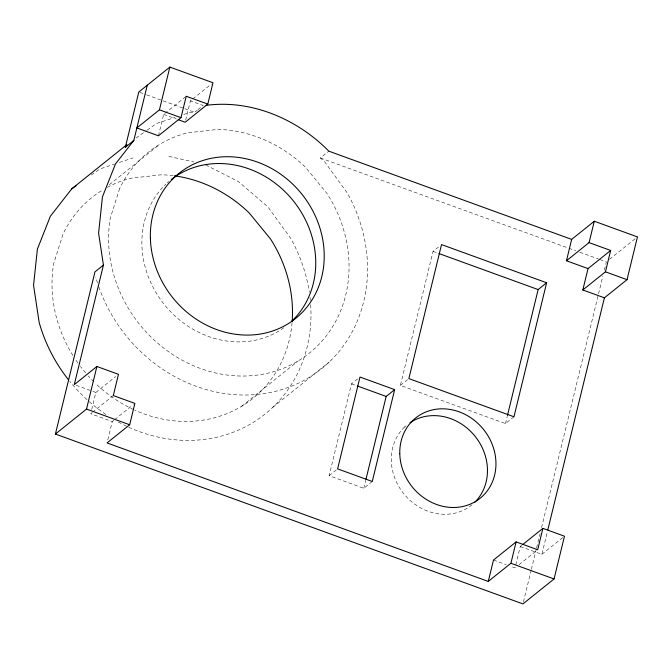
<?xml version="1.0" encoding="UTF-8"?>
<svg xmlns="http://www.w3.org/2000/svg" width="671" height="671" viewBox="0 0 671 671"><rect width="100%" height="100%" fill="white"/><g stroke="black" fill="none" stroke-linecap="round" stroke-linejoin="round"><path stroke-width="0.5" stroke-dasharray="3.35 2.52" d="M91.701 409.536L95.861 392.46L115.722 376.523M158.44 135.794L163.649 114.422L186.228 96.247M107.788 439.874L112.258 421.547L113.877 420.256M185.674 120.201L190.388 100.868L192.007 99.576M372.271 481.476L363.783 488.278L329.125 475.689L351.512 383.846L358.457 378.276M363.783 488.278L365.754 480.21M513.961 416.783L505.473 423.594L400.377 385.406L433.047 251.399L439.22 246.442M505.473 423.594L507.209 416.481M521.895 545.221L520.277 546.513L515.068 567.892L510.161 566.114M523.447 601.879L531.138 570.325M531.39 569.31L536.347 548.945M536.599 547.93L540.071 533.68M541.564 527.565L602.868 276.125M604.353 270.019L606.341 261.875L599.463 259.375M520.277 546.513L541.858 554.355L547.318 531.96M183.753 114.456L189.591 112.502L194.598 112.283L197.199 110.203M197.937 109.608L203.087 105.481L190.388 100.868M109.339 184.693L159.438 144.5M98.822 286.894A148.534 132.061 51.3 0 0 289.511 386.957A148.534 132.061 51.3 0 0 347.217 192.879L324.462 161.501L320.369 157.979L328.849 151.168M113.307 395.555L93.051 411.809M92.263 412.447L90.686 413.713L112.258 421.547M114.682 419.601L133.269 404.697M241.627 406.299L298.192 360.923M272.762 407.331L329.327 361.946M400.377 385.406L408.085 379.224M329.125 475.689L337.605 468.878M609.528 259.316L637.45 236.913M404.529 427.083L406.072 425.85M519.102 564.655L536.07 551.034M541.858 554.355L562.86 537.496M192.812 98.931L211.373 84.043M135.995 138.05L146.236 130.811M147.092 130.216L156.486 123.581L174.988 117.391M91.382 174.988L99.92 168.966L114.523 164.076M119.396 162.441L133.034 157.878M168.815 156.351L193.827 161.996M139.778 92.372L145.649 94.502M146.63 94.854L183.829 108.375M184.81 108.727L194.598 112.283M320.369 157.979L568.002 247.943M568.991 248.304L575.869 250.803M579.803 252.229L598.473 259.014M163.649 114.422L176.372 119.044M433.047 251.399L437.962 253.177M351.512 383.846L356.326 385.599M76.251 385.339L95.861 392.46M493.487 560.05L506.236 564.688M205.745 164.94L238.624 181.715L267.897 206.878L290.652 238.255A148.534 132.061 51.3 0 1 309.323 292.229M471.99 504.802A51.491 45.779 51.3 0 1 404.378 494.477A51.491 45.779 51.3 0 1 406.005 425.75M283.867 327.742A93.084 82.759 51.3 0 1 165.074 305.49A93.084 82.759 51.3 0 1 165.829 184.248M167.331 182.856A93.084 82.759 51.3 0 1 168.874 181.506M97.505 282.969A148.534 132.061 51.3 0 1 95.727 277.081M292.053 322.676A128.731 114.456 51.3 0 1 134.678 410.082M133.747 409.654A128.731 114.456 51.3 0 1 95.341 383.258M93.898 381.849A128.731 114.456 51.3 0 1 88.278 375.945M85.578 372.858A128.731 114.456 51.3 0 1 80.445 366.45M78.021 363.154A128.731 114.456 51.3 0 1 75.706 359.807M72.929 355.504A128.731 114.456 51.3 0 1 53.747 263.418L63.066 233.969A128.731 114.456 51.3 0 1 102.881 189.876M107.352 187.335A128.731 114.456 51.3 0 1 130.66 178.251L161.283 174.787A128.731 114.456 51.3 0 1 173.428 175.701M310.673 304.684A148.534 132.061 51.3 0 1 127.456 426.647M126.525 426.211A148.534 132.061 51.3 0 1 118.239 421.984M105.884 414.46A148.534 132.061 51.3 0 1 87.775 400.344M86.995 399.639A148.534 132.061 51.3 0 1 69.767 381.38M310.019 297.429A148.534 132.061 51.3 0 1 310.346 300.541M119.631 188.585L110.312 218.041A128.731 114.456 51.3 0 0 255.324 375.332A128.731 114.456 51.3 0 0 327.029 193.525L305.733 167.54A128.731 114.456 51.3 0 0 217.84 129.402L187.226 132.866A128.731 114.456 51.3 0 0 119.631 188.585"/><path stroke-width="1.01" d="M522.701 544.567L542.898 528.362L564.479 536.204L554.053 578.956L522.952 603.917L55.408 434.053L94.947 271.889L103.435 265.079L98.595 233.156L102.428 196.905L115.454 163.992L133.806 140.482L147.276 85.2M133.806 140.482L125.326 147.293L138.796 92.011L169.847 67.083L212.984 82.751L207.792 104.089L185.179 122.239L178.327 119.748M103.435 265.079L74.288 384.626L96.892 366.483L118.473 374.317L113.307 395.555L134.879 403.397L129.671 424.777L107.05 442.927L488.27 581.43L510.899 563.279L516.108 541.9L537.689 549.742L542.898 528.362M55.408 434.053L86.517 409.092L96.892 366.483M207.792 104.089L186.228 96.247L180.994 117.643L158.44 135.794L136.85 127.951L159.43 109.834L169.847 67.083M365.997 479.195L386.177 396.444L394.657 389.633L360 377.043L337.605 468.878L372.271 481.476L394.657 389.633M507.452 415.466L538.142 289.578L546.63 282.768L441.535 244.588L408.857 378.603L513.961 416.783L546.63 282.768M488.27 581.43L493.487 560.05L516.108 541.9M566.458 260.767L589.079 242.617L610.66 250.451L588.031 268.61L566.458 260.767L571.667 239.388L594.296 221.237L637.45 236.913L627.024 279.673L604.403 297.823L547.813 529.922M589.079 242.617L594.296 221.237M604.403 297.823L582.822 289.981L588.031 268.61M582.822 289.981L605.443 271.83L610.66 250.451M126.693 144.768L71.738 188.845L50.409 216.179L37.383 249.092L33.55 285.343L39.17 322.457A148.534 132.061 51.3 0 0 68.45 379.736M125.326 147.293L127.113 144.995M71.738 188.845L76.008 185.833M133.059 141.086L133.688 140.725M206.165 105.347C251.533 99.367 297.219 119.069 328.849 151.168L571.667 239.388M159.43 109.834L180.994 117.643M605.443 271.83L627.024 279.673M438.943 253.537L538.142 289.578M357.291 385.942L386.177 396.444M86.517 409.092L129.671 424.777M510.899 563.279L554.053 578.956M409.989 422.713A51.491 45.779 51.3 0 1 474.749 435.89A51.491 45.779 51.3 0 1 474.934 502.134M171.281 179.543A93.084 82.759 51.3 0 1 291.44 198.582A93.084 82.759 51.3 0 1 291.801 321.166M174.452 175.836A128.731 114.456 51.3 0 1 249.167 212.917L270.472 238.901A128.731 114.456 51.3 0 1 292.137 321.652M399.782 453.73A51.491 45.779 51.3 0 0 472.938 502.915A51.491 45.779 51.3 0 0 470.874 417.807A51.491 45.779 51.3 0 0 399.782 453.73M150.379 237.911A93.084 82.759 51.3 0 0 282.625 326.819A93.084 82.759 51.3 0 0 278.893 172.975A93.084 82.759 51.3 0 0 150.379 237.911"/></g></svg>
